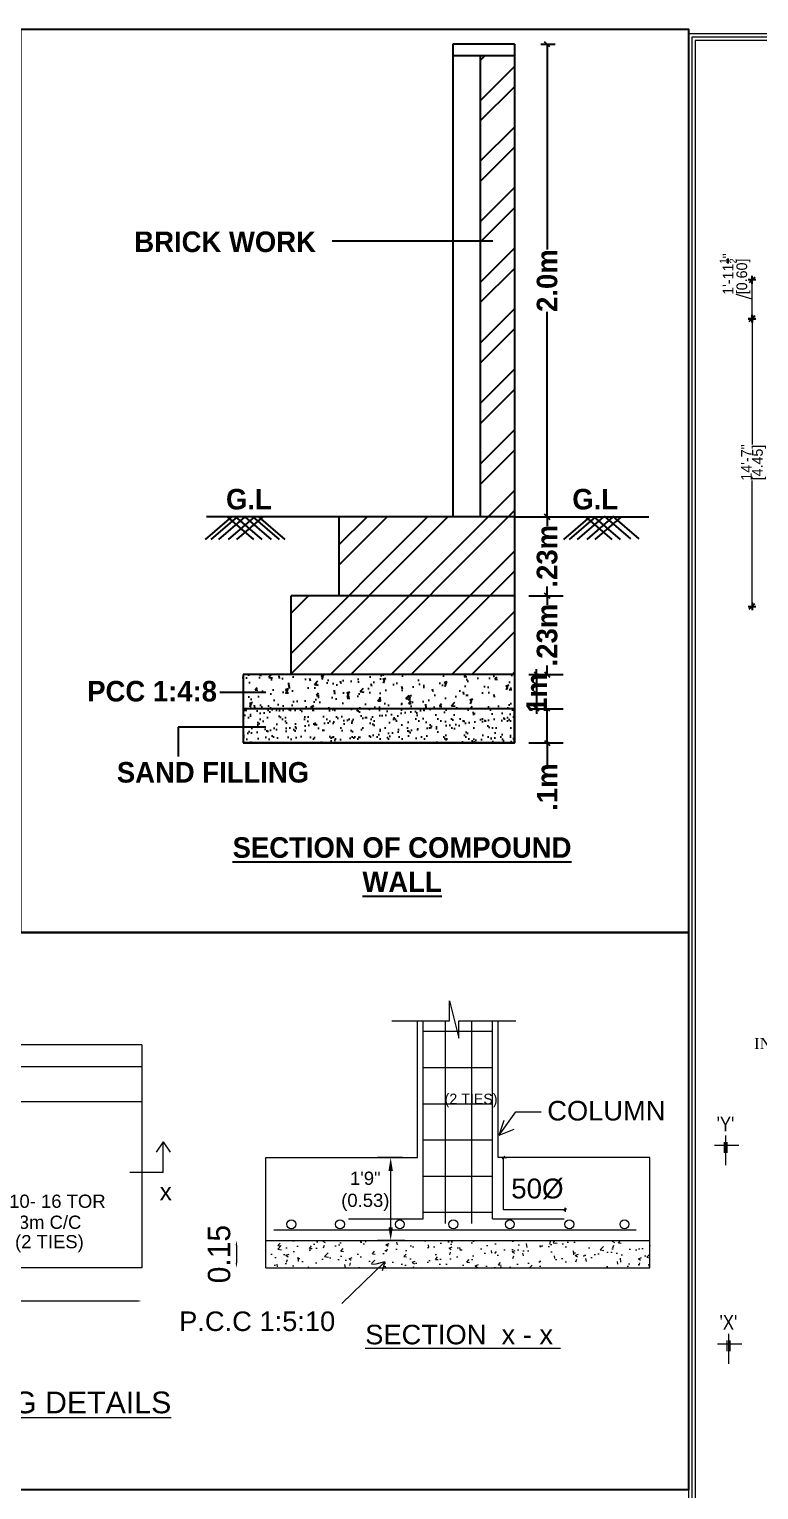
# Model space of a CAD drawing. Header units: metres. Extents: x -1560488.3 to -1560394.4, y 43534.5 to 43593.3.
# Drawn here: x -1560436.24 to -1560427.99, y 43548.1 to 43564.61 of the extents above; entities that cross this region are included whole.
import ezdxf

# ---------------------------------------------------------------- set-up
doc = ezdxf.new("R2010")
doc.units = ezdxf.units.M
doc.header["$LTSCALE"] = 750
doc.header["$MEASUREMENT"] = 0
doc.header["$PDMODE"] = 35
doc.header["$PDSIZE"] = 50
doc.linetypes.add('HIDDEN', pattern=[0.375, 0.25, -0.125])
doc.layers.get('0').update_dxf_attribs({"lineweight": 5})
doc.layers.get('Defpoints').update_dxf_attribs({"lineweight": 0})
for name, color, linetype, lineweight in [('column', 242, 'Continuous', 25), ('PLINTH BEAM', 5, 'Continuous', 30), ('TEXT', 2, 'Continuous', 20)]:
    doc.layers.add(name, color=color, linetype=linetype, lineweight=lineweight)
for name, color, linetype in [('DIM', 9, 'Continuous'), ('ELEV', 4, 'Continuous'), ('LINE', 7, 'Continuous'), ('TEX', 6, 'Continuous')]:
    doc.layers.add(name, color=color, linetype=linetype)
doc.styles.add('bold', font='GOTHICB.TTF')
doc.styles.add('BOUND1', font='times.ttf')
doc.styles.add('HANDWRITE', font='ARIALN.TTF')
doc.styles.add('outer', font='BKANT.TTF')
doc.styles.add('ram', font='romai___.ttf')
doc.styles.add('regular', font='arial.ttf')
doc.styles.get("Standard").update_dxf_attribs({"font": 'arial.ttf'})
doc.styles.add('V4', font='BKANT.TTF')
doc.dimstyles.new('APP', dxfattribs={"dimscale": 0, "dimtxt": 9, "dimasz": 4.5, "dimexe": 0.18, "dimexo": 0.0625, "dimgap": 2, "dimtad": 0, "dimlfac": 0.0254, "dimzin": 4, "dimdsep": 46, "dimtxsty": 'HANDWRITE', "dimblk1": 'OBLIQUE', "dimblk2": 'OBLIQUE', "dimsah": 1, "dimcen": 0.09, "dimse1": 1, "dimse2": 1, "dimadec": 0, "dimazin": 0, "dimtfac": 1, "dimtmove": 0, "dimatfit": 3, "dimldrblk": 'OBLIQUE', "dimfxl": 0, "dimtolj": 1, "dimtzin": 0, "dimarcsym": 0})
doc.dimstyles.new('Banu', dxfattribs={"dimtxt": 0.3, "dimasz": 0.1905, "dimexe": 1, "dimexo": 1, "dimgap": 0.1, "dimtad": 1, "dimzin": 1, "dimdsep": 46, "dimtxsty": 'outer', "dimcen": 0.15, "dimdle": 1, "dimse1": 1, "dimse2": 1, "dimclrd": 256, "dimclre": 256, "dimclrt": 256, "dimadec": 0, "dimazin": 0, "dimtfac": 1, "dimtix": 1, "dimtmove": 1, "dimatfit": 0, "dimfxl": 0, "dimtolj": 1, "dimtzin": 0, "dimlwd": -1, "dimlwe": -1, "dimarcsym": 0})
doc.dimstyles.new('Meter-1', dxfattribs={"dimscale": 0, "dimtxt": 60, "dimasz": 18, "dimexe": 0.18, "dimexo": 0.0625, "dimgap": 2, "dimtad": 0, "dimlfac": 0.0254, "dimzin": 4, "dimdsep": 46, "dimtxsty": 'bold', "dimblk1": 'OBLIQUE', "dimblk2": 'OBLIQUE', "dimsah": 1, "dimcen": 0.05, "dimclrd": 5, "dimclre": 5, "dimclrt": 6, "dimadec": 0, "dimazin": 0, "dimtfac": 1, "dimtmove": 0, "dimatfit": 3, "dimldrblk": 'OBLIQUE', "dimfxl": 0, "dimtolj": 1, "dimtzin": 0, "dimarcsym": 0})

# ---------------------------------------------------------------- blocks, each defined once
blk = doc.blocks.new('_Oblique')
at = {"color": 0, "linetype": 'ByBlock', "lineweight": -2}
blk.add_line((-0.5, -0.5), (0.5, 0.5), dxfattribs=at)
blk = doc.blocks.new('*D101')
at = {"layer": 'Defpoints', "color": 0}
for p in [(213910.5546272027, -34895.49599210529), (214065.0359516187, -34895.49599210529), (214073.5690708181, -35015.49599210529)]:
    blk.add_point(p, dxfattribs=at)
at = {"layer": 'PLINTH BEAM', "color": 5, "linetype": 'Continuous', "lineweight": -2, "ltscale": 15}
for p, q in [((214059.0359516187, -34895.49599210529), (214065.2159516188, -34895.49599210529)), ((214065.0359516187, -35015.49599210529), (214065.0359516187, -34895.49599210529)), ((214071.0359516187, -35015.49599210529), (214064.8559516187, -35015.49599210529)), ((214065.0359516187, -35015.49599210529), (214065.0359516187, -35091.67819291598))]:
    blk.add_line(p, q, dxfattribs=at)
at = {"layer": 'PLINTH BEAM', "color": 5, "lineweight": -2, "xscale": 18, "yscale": 18, "zscale": 18}
for p, rotation in [((214065.0359516187, -34895.49599210529), 90), ((214065.0359516187, -35015.49599210529), 270)]:
    blk.add_blockref('_Oblique', p, dxfattribs=dict(at, rotation=rotation))
at = {"layer": 'PLINTH BEAM', "color": 6, "lineweight": 25, "insert": (214065.0359516187, -35169.70547804558), "char_height": 72, "attachment_point": 5, "rotation": 90, "style": 'bold'}
blk.add_mtext('\\A1;.1m', dxfattribs=at)
blk = doc.blocks.new('*D102')
at = {"layer": 'Defpoints', "color": 0}
for p in [(214046.0425704538, -34499.4959921053), (214065.2159516188, -34499.4959921053), (214046.0425704538, -34775.49599210529)]:
    blk.add_point(p, dxfattribs=at)
at = {"layer": 'PLINTH BEAM', "color": 5, "linetype": 'Continuous', "lineweight": -2, "ltscale": 15}
for p, q in [((214059.2159516187, -34499.4959921053), (214065.3959516187, -34499.4959921053)), ((214065.2159516188, -34499.4959921053), (214065.2159516188, -34531.49872061826)), ((214059.2159516187, -34775.49599210529), (214065.3959516187, -34775.49599210529)), ((214065.2159516188, -34775.49599210529), (214065.2159516188, -34743.4932635923))]:
    blk.add_line(p, q, dxfattribs=at)
at = {"layer": 'PLINTH BEAM', "color": 5, "lineweight": -2, "xscale": 18, "yscale": 18, "zscale": 18}
for p, rotation in [((214065.2159516188, -34499.4959921053), 90), ((214065.2159516188, -34775.49599210529), 270)]:
    blk.add_blockref('_Oblique', p, dxfattribs=dict(at, rotation=rotation))
at = {"layer": 'PLINTH BEAM', "color": 6, "lineweight": 25, "insert": (214065.2159516188, -34637.4959921053), "char_height": 72, "attachment_point": 5, "rotation": 90, "style": 'bold'}
blk.add_mtext('\\A1;.23m', dxfattribs=at)
blk = doc.blocks.new('*D103')
at = {"layer": 'Defpoints', "color": 0}
for p in [(214046.0425704538, -34223.4959921053), (214065.2159516188, -34223.4959921053), (214046.0425704538, -34499.4959921053)]:
    blk.add_point(p, dxfattribs=at)
at = {"layer": 'PLINTH BEAM', "color": 5, "linetype": 'Continuous', "lineweight": -2, "ltscale": 15}
for p, q in [((214059.2159516187, -34223.4959921053), (214065.3959516187, -34223.4959921053)), ((214065.2159516188, -34223.4959921053), (214065.2159516188, -34255.49872061826)), ((214065.2159516188, -34499.4959921053), (214065.2159516188, -34467.4932635923)), ((214059.2159516187, -34499.4959921053), (214065.3959516187, -34499.4959921053))]:
    blk.add_line(p, q, dxfattribs=at)
at = {"layer": 'PLINTH BEAM', "color": 5, "lineweight": -2, "xscale": 18, "yscale": 18, "zscale": 18}
for p, rotation in [((214065.2159516188, -34223.4959921053), 90), ((214065.2159516188, -34499.4959921053), 270)]:
    blk.add_blockref('_Oblique', p, dxfattribs=dict(at, rotation=rotation))
at = {"layer": 'PLINTH BEAM', "color": 6, "lineweight": 25, "insert": (214065.2159516188, -34361.49599210529), "char_height": 72, "attachment_point": 5, "rotation": 90, "style": 'bold'}
blk.add_mtext('\\A1;.23m', dxfattribs=at)
blk = doc.blocks.new('*D104')
at = {"layer": 'Defpoints', "color": 0}
for p in [(214046.0425704538, -32568.33584108991), (214065.2159516188, -32568.33584108991), (214046.0425704538, -34223.4959921053)]:
    blk.add_point(p, dxfattribs=at)
at = {"layer": 'PLINTH BEAM', "color": 5, "linetype": 'Continuous', "lineweight": -2, "ltscale": 15}
for p, q in [((214059.2159516187, -32568.33584108991), (214065.3959516187, -32568.33584108991)), ((214065.2159516188, -32568.33584108991), (214065.2159516188, -33286.8245114134)), ((214065.2159516188, -34223.4959921053), (214065.2159516188, -33505.00732178177)), ((214059.2159516187, -34223.4959921053), (214065.3959516187, -34223.4959921053))]:
    blk.add_line(p, q, dxfattribs=at)
at = {"layer": 'PLINTH BEAM', "color": 5, "lineweight": -2, "xscale": 18, "yscale": 18, "zscale": 18}
for p, rotation in [((214065.2159516188, -32568.33584108991), 90), ((214065.2159516188, -34223.4959921053), 270)]:
    blk.add_blockref('_Oblique', p, dxfattribs=dict(at, rotation=rotation))
at = {"layer": 'PLINTH BEAM', "color": 6, "lineweight": 25, "insert": (214065.2159516188, -33395.91591659759), "char_height": 72, "attachment_point": 5, "rotation": 90, "style": 'bold'}
blk.add_mtext('\\A1;2.0m', dxfattribs=at)
blk = doc.blocks.new('*D105')
at = {"layer": 'Defpoints', "color": 0}
for p in [(214065.3959516187, -34775.49599210529), (214028.0876729085, -34895.49599210529), (214065.3959516187, -34895.49599210529)]:
    blk.add_point(p, dxfattribs=at)
at = {"layer": 'PLINTH BEAM', "color": 5, "linetype": 'Continuous', "lineweight": -2, "ltscale": 15}
for p, q in [((214034.0876729085, -34775.49599210529), (214027.9076729085, -34775.49599210529)), ((214028.0876729085, -34775.49599210529), (214028.0876729085, -34757.4959921053)), ((214028.0876729085, -34775.49599210529), (214028.0876729085, -34895.49599210529)), ((214034.0876729085, -34895.49599210529), (214027.9076729085, -34895.49599210529)), ((214028.0876729085, -34895.49599210529), (214028.0876729085, -34913.4959921053))]:
    blk.add_line(p, q, dxfattribs=at)
at = {"layer": 'PLINTH BEAM', "color": 5, "lineweight": -2, "xscale": 18, "yscale": 18, "zscale": 18}
for p, rotation in [((214028.0876729085, -34775.49599210529), 270), ((214028.0876729085, -34895.49599210529), 90)]:
    blk.add_blockref('_Oblique', p, dxfattribs=dict(at, rotation=rotation))
at = {"layer": 'PLINTH BEAM', "color": 6, "lineweight": 25, "insert": (214028.0876729085, -34840.35325520587), "char_height": 72, "attachment_point": 5, "rotation": 90, "style": 'bold'}
blk.add_mtext('\\A1;1m', dxfattribs=at)
blk = doc.blocks.new('T')
at = {"layer": 'DIM', "color": 4}
for p, q in [((-1, 4.547e-13), (1, 4.547e-13)), ((0.7071067811857576, -0.7071067811862122), (-0.7071067811866669, 0.7071067811871217)), ((0, -0.9999999999995453), (0, 1.000000000000454))]:
    blk.add_line(p, q, dxfattribs=at)
blk = doc.blocks.new('*D109')
at = {"layer": 'Defpoints', "color": 0}
for p in [(315709.0657146806, -10326.61511002946), (315776.1625228508, -10326.61511002946), (315760.4248179329, -10501.69707724257)]:
    blk.add_point(p, dxfattribs=at)
at = {"layer": 'DIM', "color": 2, "lineweight": -2}
for p, q in [((315709.0657146806, -10329.01511002946), (315709.0657146806, -10403.25697323227)), ((315709.0657146806, -10499.29707724257), (315709.0657146806, -10425.05521403976))]:
    blk.add_line(p, q, dxfattribs=at)
at = {"layer": 'DIM', "color": 2, "lineweight": -2, "xscale": 2.399999999999999, "yscale": 2.399999999999999, "zscale": 2.399999999999999}
for p, rotation in [((315709.0657146806, -10326.61511002946), 90), ((315709.0657146806, -10501.69707724257), 270)]:
    blk.add_blockref('T', p, dxfattribs=dict(at, rotation=rotation))
at = {"layer": 'DIM', "color": 7, "char_height": 6.5, "attachment_point": 5, "rotation": 90, "style": 'V4'}
for s, insert in [('\\A1;14\'-7"', (315705.660105452, -10414.15609363597)), ('\\A1;[4.45]', (315713.3593916813, -10414.15609363597))]:
    blk.add_mtext(s, dxfattribs=dict(at, insert=insert))
blk = doc.blocks.new('*D110')
at = {"layer": 'Defpoints', "color": 0}
for p in [(315709.0657146806, -10303.00855265241), (315776.1625228508, -10303.00855265241), (315776.1625228508, -10326.61511002946)]:
    blk.add_point(p, dxfattribs=at)
at = {"layer": 'DIM', "color": 2, "lineweight": -2}
for p, q in [((315699.5370094415, -10311.9532197692), (315699.5370094415, -10311.7732197692)), ((315709.0657146806, -10314.81183134093), (315699.5370094415, -10311.9532197692)), ((315709.0657146806, -10324.21511002946), (315709.0657146806, -10305.40855265241))]:
    blk.add_line(p, q, dxfattribs=at)
at = {"layer": 'DIM', "color": 2, "lineweight": -2, "xscale": 2.399999999999999, "yscale": 2.399999999999999, "zscale": 2.399999999999999}
for p, rotation in [((315709.0657146806, -10303.00855265241), 90), ((315709.0657146806, -10326.61511002946), 270)]:
    blk.add_blockref('T', p, dxfattribs=dict(at, rotation=rotation))
at = {"layer": 'DIM', "color": 7, "char_height": 6.5, "attachment_point": 5, "rotation": 90, "style": 'V4'}
for s, insert in [('\\A1;1\'-11{\\H0.650000x;\\S1/2;}"', (315694.5269812031, -10299.47006187441)), ('\\A1;[0.60]', (315703.8306864422, -10300.8740993654))]:
    blk.add_mtext(s, dxfattribs=dict(at, insert=insert))
blk = doc.blocks.new('*D114')
at = {"color": 3, "lineweight": -2}
blk.add_line((-56.04943537525834, 10.09284076266447), (-56.04943537525834, 1.517500342095285), dxfattribs=at)
at = {"color": 3}
for points in [[(-56.08118537525836, 10.09284076266447), (-56.01768537525835, 10.09284076266447), (-56.04943537525834, 10.28334076266447)], [(-56.08118537525836, 1.517500342095285), (-56.01768537525835, 1.517500342095285), (-56.04943537525834, 1.327000342095288)]]:
    blk.add_solid(points, dxfattribs=at)
at = {"layer": 'Defpoints', "color": 0}
for p in [(-54.28168851090598, 10.28334076266447), (-56.04943537525834, 1.327000342095288), (-54.28168851090598, 1.327000342095289)]:
    blk.add_point(p, dxfattribs=at)
at = {"color": 7, "insert": (-56.60164280342931, 5.805170552379893), "char_height": 0.9, "attachment_point": 5, "rotation": 90, "style": 'outer'}
blk.add_mtext('\\A1;B', dxfattribs=at)
blk = doc.blocks.new('*D115')
at = {"color": 3, "lineweight": -2}
blk.add_line((-54.83120517481864, -0.0070428504072879), (-39.77011687468923, -0.0070428504072879), dxfattribs=at)
at = {"color": 3}
for points in [[(-54.83120517481864, 0.0247071495927121), (-54.83120517481864, -0.0387928504072879), (-55.02170517481864, -0.0070428504072879)], [(-39.77011687468923, 0.0247071495927121), (-39.77011687468923, -0.0387928504072879), (-39.57961687468923, -0.0070428504072879)]]:
    blk.add_solid(points, dxfattribs=at)
at = {"layer": 'Defpoints', "color": 0}
for p in [(-55.02170517481864, 1.897386407178144), (-39.57961687468923, 1.897386407178144), (-39.57961687468923, -0.0070428504072879)]:
    blk.add_point(p, dxfattribs=at)
at = {"color": 7, "insert": (-47.30066102475394, 0.5464259652899793), "char_height": 0.9, "attachment_point": 5, "style": 'outer'}
blk.add_mtext('\\A1;L', dxfattribs=at)
blk = doc.blocks.new('*D116')
at = {"color": 3, "lineweight": -2}
blk.add_line((-35.774060188036, 2.234268352565023), (-35.774060188036, 1.517500342095285), dxfattribs=at)
at = {"color": 3}
for points in [[(-35.80581018803599, 2.234268352565023), (-35.742310188036, 2.234268352565023), (-35.774060188036, 2.424768352565024)], [(-35.80581018803599, 1.517500342095285), (-35.742310188036, 1.517500342095285), (-35.774060188036, 1.327000342095288)]]:
    blk.add_solid(points, dxfattribs=at)
at = {"layer": 'Defpoints', "color": 0}
for p in [(-33.78231034288184, 2.424768352565024), (-35.774060188036, 1.327000342095288), (-32.79407656798142, 1.327000342095289)]:
    blk.add_point(p, dxfattribs=at)
at = {"color": 7, "insert": (-36.4662812476411, 1.87588434732288), "char_height": 0.9, "attachment_point": 5, "rotation": 90, "style": 'outer'}
blk.add_mtext('\\A1;0.15', dxfattribs=at)
blk = doc.blocks.new('Z$W@#487E1E0F')
at = {"layer": 'PLINTH BEAM', "linetype": 'ByBlock', "lineweight": 25, "ltscale": 15}
h = blk.add_hatch(dxfattribs=at)
h.set_pattern_fill('ANSI32', color=0, scale=400, style=0)
h.set_pattern_definition([(45, (-235083.8137521394, 270.2488976245731), (-106.0660171779821, 106.0660171779821), []), (45, (-235013.1030741394, 270.2488976245731), (-106.0660171779821, 106.0660171779821), [])])
h.paths.add_polyline_path([(-3315.37671037804, -124.1414150791024), (-4098.569191948715, -124.1414150791024), (-4098.569191948715, -400.1414150791023), (-3315.37671037804, -400.1414150791023)])
h.paths.add_polyline_path([(-3315.37671037804, 151.8585849208975), (-3930.636261053616, 151.8585849208975), (-3930.636261053616, -124.1414150791024), (-3315.37671037804, -124.1414150791024)])
h.paths.add_polyline_path([(-3315.37671037804, 1767.216665355976), (-3435.376710378041, 1767.216665355976), (-3435.376710378041, 151.8585849208975), (-3315.37671037804, 151.8585849208975)])
h = blk.add_hatch(dxfattribs=at)
h.set_pattern_fill('AR-CONC', color=0, scale=15, style=0)
h.set_pattern_definition([(50, (-235083.8137521394, 270.2488976245731), (107.589027390113, -9.412820247389265), [11.25, -123.75]), (355, (-235083.8137521394, 270.2488976245731), (-20.81270004195, 112.8288200550017), [9, -99]), (100.4514, (-235074.8480001394, 269.464496624576), (86.77640725710323, 103.415931309143), [9.561028499999956, -105.1713167999996]), (46.18419999999999, (-235083.8137521394, 300.2488976245731), (160.0861572938466, -24.82785214935271), [16.875, -185.625]), (96.63559999999995, (-235070.4732403894, 298.179901574571), (140.1994058323055, 146.1176806350662), [14.34154319999995, -157.7569499999992]), (351.1842000000001, (-235083.8137521394, 300.2488976245731), (140.1992917700441, 146.1177901387987), [13.5, -148.5]), (21, (-235068.8137521395, 292.7488976245731), (89.53605781776925, -60.39283359980082), [11.25, -123.75]), (326, (-235068.8137521395, 292.7488976245731), (36.49729978823726, 108.7725067570279), [9, -99]), (71.45140000000002, (-235061.3524171894, 287.7161567245712), (126.0333942872235, 48.37957450649287), [9.5610285, -105.1713168]), (37.50000000000001, (-235083.8137521394, 270.2488976245731), (1.8239782975936, 49.93407807469672), [0, -97.8, 0, -100.5, 0, -99.375]), (7.499999999999999, (-235083.8137521394, 270.2488976245731), (39.46043061632229, 59.16175678235403), [0, -57.3, 0, -95.55, 0, -37.875]), (327.5, (-235117.2637521394, 270.2488976245731), (80.07336542586135, -3.383230760156968), [0, -37.5, 0, -117, 0, -155.25]), (317.5, (-235132.2637521394, 270.2488976245731), (87.47792540135794, 15.01574734984764), [0, -48.75, 0, -77.69999999999997, 0, -110.25])])
h.paths.add_polyline_path([(-3315.37671037804, -400.1414150791023), (-4266.502122843813, -400.1414150791023), (-4266.502122843813, -520.1414150791024), (-3315.37671037804, -520.1414150791024)])
h = blk.add_hatch(dxfattribs=at)
h.set_pattern_fill('AR-SAND', color=0, scale=25, style=0)
h.set_pattern_definition([(37.50000000000001, (-235083.8137521394, 270.2488976245731), (-1.574833952740203, 48.17059422532897), [0, -38, 0, -42.5, 0, -40.625]), (7.499999999999999, (-235083.8137521394, 270.2488976245731), (44.24441763169318, 70.5536516307435), [0, -20.5, 0, -34.25, 0, -13.125]), (327.5, (-235114.5637521394, 270.2488976245731), (77.85354654378737, 0.1414763384241124), [0, -12.5, 0, -45, 0, -58.75]), (317.5, (-235114.5637521394, 270.2488976245731), (75.15316511430731, 21.94188912335623), [0, -6.25, 0, -29.5, 0, -33.75])])
h.paths.add_polyline_path([(-3315.37671037804, -520.1414150791024), (-4266.502122843813, -520.1414150791024), (-4266.502122843813, -640.1414150791024), (-3315.37671037804, -640.1414150791024)])
at = {"layer": 'PLINTH BEAM', "color": 0, "linetype": 'ByBlock', "lineweight": 25, "ltscale": 15}
for p, q in [((-3315.37671037804, 1807.018735936282), (-3531.973064198596, 1807.018735936282)), ((-3531.973064198596, 1807.018735936282), (-3531.973064198596, 1767.216665355976)), ((-3315.37671037804, 1807.018735936282), (-3315.37671037804, -640.1414150791024)), ((-3222.554146671843, 1807.018735936282), (-3173.348069141357, 1807.018735936282)), ((-3315.37671037804, 1767.216665355976), (-3531.973064198596, 1767.216665355976)), ((-3435.376710378041, 1767.216665355976), (-3435.376710378041, 151.8585849208975)), ((-3391.848692561704, 1117.726133554846), (-3954.444609531871, 1117.726133554846)), ((-3000.652329255361, 154.7009091787258), (-2908.51661678133, 75.26261147065087)), ((-2971.783602124895, 154.7009091787258), (-2879.647889650922, 75.26261147065087)), ((-4307.426992395136, 151.8585849208975), (-4399.562704869139, 72.42028721282259)), ((-3930.636261053616, 151.8585849208975), (-4394.538738695643, 151.8585849208975)), ((-4287.795030750422, 151.8585849208975), (-4379.930743224394, 72.42028721282259)), ((-4260.081560510327, 151.8585849208975), (-4352.21727298433, 72.42028721282259)), ((-4322.438984405249, 151.8585849208975), (-4230.303271931219, 72.42028721282259)), ((-4226.592863745871, 151.8585849208975), (-4318.728576219871, 72.42028721282259)), ((-4293.570257274782, 151.8585849208975), (-4201.43454480081, 72.42028721282259)), ((-4197.724136615433, 151.8585849208975), (-4289.859849089406, 72.42028721282259)), ((-4260.081560510327, 151.8585849208975), (-4167.945848036324, 72.42028721282259)), ((-4232.368090270234, 151.8585849208975), (-4140.232377796259, 72.42028721282259)), ((-4212.736128625517, 151.8585849208975), (-4120.600416151516, 72.42028721282259)), ((-3315.37671037804, 151.8585849208975), (-3930.636261053616, 151.8585849208975)), ((-3930.636261053616, 151.8585849208975), (-3930.636261053616, -124.1414150791024)), ((-3315.37671037804, 151.8585849208975), (-2844.983874341327, 151.8585849208975)), ((-3051.056555928139, 152.5692609447505), (-3143.192268402141, 73.1309632366756)), ((-3031.424594283424, 152.5692609447505), (-3123.560306757398, 73.1309632366756)), ((-3003.71112404333, 152.5692609447505), (-3095.846836517332, 73.1309632366756)), ((-3066.068547938252, 152.5692609447505), (-2973.93283546422, 73.1309632366756)), ((-2970.222427278874, 152.5692609447505), (-3062.358139752876, 73.1309632366756)), ((-3037.199820807786, 152.5692609447505), (-2945.064108333813, 73.1309632366756)), ((-2941.353700148436, 152.5692609447505), (-3033.48941262241, 73.1309632366756)), ((-3315.37671037804, -124.1414150791024), (-4098.569191948715, -124.1414150791024)), ((-4098.569191948715, -400.1414150791023), (-4098.569191948715, -124.1414150791024)), ((-3265.05669736321, -124.1414150791024), (-3144.688189356617, -124.1414150791024)), ((-3315.37671037804, -400.1414150791023), (-4266.502122843813, -400.1414150791023)), ((-4266.502122843813, -400.1414150791023), (-4266.502122843813, -640.1414150791024)), ((-3265.05669736321, -400.1414150791023), (-3144.688189356559, -400.1414150791023)), ((-4187.403991081954, -463.2354375832727), (-4347.732289785024, -463.2354375832727)), ((-3315.37671037804, -520.1414150791024), (-4266.502122843813, -520.1414150791024)), ((-3265.056697363238, -520.1414150791024), (-3144.688189356617, -520.1414150791024)), ((-4187.403991081954, -584.2088952940903), (-4494.068563102948, -584.2088952940903)), ((-4494.068563102948, -584.2088952940903), (-4494.068563102948, -687.4404804901932)), ((-3315.37671037804, -640.1414150791024), (-4266.502122843813, -640.1414150791024)), ((-3265.05669736321, -640.1414150791024), (-3144.688189356559, -640.1414150791024))]:
    blk.add_line(p, q, dxfattribs=at)
at = {"layer": 'PLINTH BEAM', "color": 0, "linetype": 'HIDDEN', "lineweight": 25, "ltscale": 15}
blk.add_line((-3531.973064198596, 1767.216665355976), (-3531.973064198596, 151.8585849208975), dxfattribs=at)
at = {"layer": 'PLINTH BEAM', "color": 0, "linetype": 'ByBlock', "lineweight": 25, "ltscale": 15}
blk.add_lwpolyline([(-4266.502122843813, -640.1414150791024), (-3315.37671037804, -640.1414150791024), (-3315.37671037804, -520.1414150791024), (-4266.502122843813, -520.1414150791024)], close=True, dxfattribs=at)
at = {"layer": 'TEX', "color": 3, "lineweight": -3, "ltscale": 15, "char_height": 72, "width": 1372.689392027548, "attachment_point": 5, "style": 'bold'}
for s, insert in [('BRICK WORK', (-4329.579690136015, 1114.858379589183)), ('G.L', (-4246.338216218865, 213.4121885148634)), ('G.L', (-3032.630206032656, 213.4121885148634)), ('PCC 1:4:8', (-4585.524725912605, -459.1921380891944)), ('SAND FILLING', (-4372.089708551532, -743.3218338202933)), ('{\\LSECTION OF COMPOUND WALL}', (-3709.519594143932, -1066.258851517021))]:
    blk.add_mtext(s, dxfattribs=dict(at, insert=insert))
at = {"layer": 'PLINTH BEAM', "color": 0, "linetype": 'ByBlock', "lineweight": 25, "ltscale": 15}
for base, p1, p2, text, picture, middle in [((-3200.913927371818, 1807.018735936282), (-3220.087308536721, 151.8585849208975), (-3220.087308536721, 1807.018735936282), '2.0m', '*D104', (-3200.913927371818, 979.4386604285901)), ((-3200.913927371818, 151.8585849208975), (-3220.087308536721, -124.1414150791024), (-3220.087308536721, 151.8585849208975), '.23m', '*D103', (-3200.913927371818, 13.85858492089755)), ((-3200.913927371818, -124.1414150791024), (-3220.087308536693, -400.1414150791023), (-3220.087308536721, -124.1414150791024), '.23m', '*D102', (-3200.913927371818, -262.1414150791025))]:
    dim = blk.add_linear_dim(base=base, p1=p1, p2=p2, angle=270, text=text, dimstyle='Meter-1', override={"dimscale": 1, "dimtxt": 72, "dimfxl": 6, "dimfxlon": 1, "dimarcsym": 1}, dxfattribs=at)
    dim.commit()
    dim.dimension.update_dxf_attribs({"geometry": picture, "text_midpoint": middle, "insert": (-217266.1298789905, 34375.35457702618)})
for base, p1, p2, angle, text, picture, middle in [((-3238.042206081998, -520.1414150791024), (-3200.733927371825, -400.1414150791023), (-3200.733927371854, -520.1414150791024), 90, '1m', '*D105', (-3238.042206081998, -464.9986781796688)), ((-3201.093927371783, -520.1414150791024), (-3192.56080817242, -640.1414150791024), (-3355.575251787756, -520.1414150791024), 270, '.1m', '*D101', (-3201.093927371783, -794.3509010193884))]:
    dim = blk.add_linear_dim(base=base, p1=p1, p2=p2, angle=angle, text=text, dimstyle='Meter-1', override={"dimscale": 1, "dimtxt": 72, "dimfxl": 6, "dimfxlon": 1, "dimarcsym": 1}, dxfattribs=at)
    dim.commit()
    dim.dimension.update_dxf_attribs({"geometry": picture, "text_midpoint": middle, "dimtype": 128, "insert": (-217266.1298789905, 34375.35457702618)})
blk = doc.blocks.new('FVXV')
at = {"color": 2}
for points in [[(316681.5537733149, -10153.32988073869), (315670.4715330883, -10153.32988073871), (315670.4715330883, -11096.47377594781), (316681.5537733149, -11096.47377594779)], [(316679.5537733149, -10155.32988073869), (315672.4715330883, -10155.32988073871), (315672.4715330883, -11094.47377594781), (316679.5537733149, -11094.47377594779)], [(316677.5537733149, -10157.32988073869), (315674.4715330884, -10157.32988073871), (315674.4715330884, -11092.47377594781), (316677.5537733149, -11092.47377594779)]]:
    blk.add_lwpolyline(points, close=True, dxfattribs=at)
at = {"layer": 'TEXT'}
for p, q in [((315692.0221851779, -10827.84877713283), (315692.0221851779, -10834.28115885164)), ((315692.8723642387, -10823.72234909305), (315692.8723642387, -10841.92721798536)), ((315693.7225432998, -10827.84877713283), (315693.7225432998, -10834.28115885164)), ((315686.1840104762, -10829.71811263785), (315700.9987158924, -10829.71811263785)), ((315687.9828368652, -10950.49014747408), (315702.7975422814, -10950.49014747408)), ((315693.8210115668, -10948.62081196905), (315693.8210115668, -10955.05319368787)), ((315694.6711906277, -10944.4943839293), (315694.6711906277, -10962.6992528216)), ((315695.5213696888, -10948.62081196905), (315695.5213696888, -10955.05319368787))]:
    blk.add_line(p, q, dxfattribs=at)
for s, height, style, p in [('INLET from Sewage', 6.75, 'BOUND1', (315710.314610223, -10771.17277787805)), ("'Y'", 9, 'HANDWRITE', (315687.499765144, -10821.23598503508)), ("'X'", 9, 'HANDWRITE', (315689.2985915331, -10942.00801987132))]:
    blk.add_text(s, height=height, dxfattribs=dict(at, style=style)).set_placement(p)
at = {"layer": 'DIM'}
for base, p1, p2, override, picture, middle in [((315709.0657146806, -10303.00855265241), (315776.1625228508, -10326.61511002946), (315776.1625228508, -10303.00855265241), {"dimscale": 1, "dimtmove": 1}, '*D110', (315699.5370094415, -10311.68321976914)), ((315709.0657146806, -10326.61511002946), (315760.4248179329, -10501.69707724257), (315776.1625228508, -10326.61511002946), {"dimscale": 1}, '*D109', (315709.0657146806, -10414.15609363597))]:
    dim = blk.add_linear_dim(base=base, p1=p1, p2=p2, angle=90, dimstyle='APP', override=override, dxfattribs=at)
    dim.commit()
    dim.dimension.update_dxf_attribs({"geometry": picture, "text_midpoint": middle})
blk = doc.blocks.new('A$C48B22C00')
h = blk.add_hatch()
h.set_pattern_fill('AR-CONC', color=11, scale=0.1765158960934115, style=0)
h.set_pattern_definition([(50, (-432.7621099126989, 79.17226700019502), (1.266078238638957, -0.1107674933822748), [0.1323869220700585, -1.456256142770644]), (355, (-432.7621099126989, 79.17226700019502), (-0.2449181598685458, 1.327738685144727), [0.105909537656047, -1.165004914216514]), (100.4513999999997, (-432.6566033961134, 79.16303638383806), (1.021161019116959, 1.216970385691202), [0.1125115675501424, -1.237627281885059]), (46.18419999999999, (-432.7621099126989, 79.52529879237818), (1.883850100458278, -0.2921673713478483), [0.1985803831050881, -2.184384214155965]), (96.63559999999954, (-432.6051224202965, 79.50095141292377), (1.649828250150215, 1.719472888825975), [0.1687673566206842, -1.856440626280808]), (351.1842000000001, (-432.7621099126989, 79.52529879237818), (1.64982690789673, 1.719474177435938), [0.1588643064840706, -1.747507371324774]), (20.99999999999999, (-432.5855940165928, 79.43704084433966), (1.053635831891668, -0.7106863426992752), [0.1323869220700567, -1.456256142770619]), (326, (-432.5855940165928, 79.43704084433966), (0.4294902384740388, 1.280005100036228), [0.1059095376560469, -1.165004914216514]), (71.45140000000002, (-432.4977910682791, 79.37781692634279), (1.483126502020234, 0.5693175964421034), [0.1125115675501431, -1.237627281885071]), (37.50000000000001, (-432.7621099126989, 79.17226700019502), (0.021464077576978, 0.5876105691302307), [0, -1.150883642529042, 0, -1.182656503825856, 0, -1.16941781161885]), (7.499999999999998, (-432.7621099126989, 79.17226700019502), (0.4643595513648016, 0.6961993675265123), [0, -0.6742907230768317, 0, -1.12440625811503, 0, -0.4457026376358641]), (327.5, (-433.1557403609622, 79.17226700019502), (0.9422814567574076, -0.0398129339546601), [0, -0.4412897402335289, 0, -1.376823989528609, 0, -1.826939524566808]), (317.5, (-433.3322562570684, 79.17226700019502), (1.029416292707552, 0.1767012065980417), [0, -0.5736766623035875, 0, -0.9143523417638716, 0, -1.297391836286573])])
h.paths.add_polyline_path([(-34.59433598630131, 2.424768352594127), (-34.59433598630131, 1.327000342124392), (-19.15224768617189, 1.327000342124392), (-19.15224768617189, 2.424768352594127)])
at = {"color": 0}
for p, q in [((-27.21575548511464, 12.05501151865292), (-26.83906497946009, 10.55027960564302)), ((-27.21575548511464, 11.24890524060583), (-27.21575548511464, 12.05501151865292)), ((-29.52971159818117, 11.24890524060583), (-27.21575548511464, 11.24890524060583)), ((-28.49787217227277, 5.751319296676682), (-28.49787217227277, 11.24890524060583)), ((-28.26251764409244, 3.295304493604362), (-28.26251764409244, 11.24890524060583)), ((-27.36362669174559, 3.109389520123386), (-27.36362669174559, 11.24890524060583)), ((-26.83906497946009, 10.55027960564302), (-26.83906497946009, 11.24890524060583)), ((-26.83906497946009, 11.24890524060583), (-24.54653455555672, 11.24890524060583)), ((-26.3129091442097, 3.109389520123386), (-26.3129091442097, 11.24890524060583)), ((-25.48406602832256, 3.295304493604362), (-25.48406602832256, 11.24890524060583)), ((-25.24871150020044, 5.751319296676682), (-25.24871150020044, 11.24890524060583)), ((-28.26251764409244, 10.8271451578662), (-25.48406602832256, 10.8271451578662)), ((-39.57961687468923, 10.28334076266446), (-55.02409302862361, 10.28334076266446)), ((-55.02170517481864, 10.28334076266446), (-55.02170517481864, 1.327000342095288)), ((-39.57961687468923, 10.28334076266446), (-55.02170517481864, 10.28334076266446)), ((-39.57961687468923, 10.28334076266446), (-39.57961687468923, 1.327000342095288)), ((-39.57961687468923, 9.40076128219198), (-54.4687937531853, 9.40076128219198)), ((-54.13912569434614, 9.693690060336394), (-54.13912569434614, 2.336848563926194)), ((-52.72699852561345, 9.693690060336394), (-52.72699852561345, 2.336848563926194)), ((-28.26251764409244, 9.373116903011123), (-25.48406602832256, 9.373116903011123)), ((-39.57961687468923, 7.988634113459282), (-54.4687937531853, 7.988634113459282)), ((-28.26251764409244, 7.919088648112393), (-25.48406602832256, 7.919088648141496)), ((-25.20987844542833, 6.647873562240874), (-24.54648220620584, 7.590664952342648)), ((-25.20987844542833, 6.647873562240874), (-25.00575715349987, 7.259413737560406)), ((-24.54648220620584, 7.590664952342648), (-23.52587438613409, 7.590664952342648)), ((-47.83555711887311, 6.678070006314101), (-47.83555711887311, 4.974769648576056)), ((-46.70907140726922, 6.678070006314101), (-46.70907140726922, 4.974769648576056)), ((-28.26251764409244, 6.465060393242763), (-25.48406602832256, 6.465060393242763)), ((-25.20987844542833, 6.647873562240874), (-24.61296054889681, 6.891463202050088)), ((-58.89933273184579, 6.387825021713523), (-59.18064362026053, 5.966426884934207)), ((-58.89933273184579, 5.158746946388871), (-58.89933273184579, 6.387825021713523)), ((-58.89933273184579, 6.387825021713523), (-58.61802184331462, 5.966426884934207)), ((-38.71608516422565, 6.387825021713523), (-38.99739605275681, 5.966426884934207)), ((-38.71608516422565, 5.158746946388871), (-38.71608516422565, 6.387825021713523)), ((-38.71608516422565, 6.387825021713523), (-38.43477427575272, 5.966426884934207)), ((-34.59433598630131, 1.327000342095288), (-34.59433598630131, 5.751319296676682)), ((-34.59433598630131, 5.751319296676682), (-28.49787217227277, 5.751319296676682)), ((-19.15224768617189, 5.751319296676682), (-25.24871150020044, 5.751319296676682)), ((-19.15224768617189, 1.327000342095288), (-19.15224768617189, 5.751319296676682)), ((-58.89933273184579, 5.158746946388871), (-57.56310483394191, 5.158746946388871)), ((-38.71608516422565, 5.158746946388871), (-40.05231306212954, 5.158746946388871)), ((-28.26251764409244, 5.011032138387688), (-25.48406602832256, 5.011032138387688)), ((-28.26251764409244, 3.557003883518062), (-25.48406602832256, 3.557003883518062)), ((-31.26698810182279, 3.295304493604362), (-28.26251764409244, 3.295304493604362)), ((-25.48406602832256, 3.295304493604362), (-22.59720017312793, 3.295304493604362)), ((-34.59433598630131, 2.424768352565024), (-19.15224768617189, 2.424768352565024)), ((-34.27145855949493, 2.853286424437555), (-19.7103343179333, 2.853286424437555)), ((-39.57961687468923, 1.327000342095288), (-55.02170517481864, 1.327000342095288)), ((-34.59433598630131, 1.327000342095288), (-19.15224768617189, 1.327000342095288)), ((-31.53568063629791, -0.1114483220549118), (-29.80467197683174, 1.564995693585385)), ((-29.80467197683174, 1.564995693585385), (-30.16540199407609, 1.468838253048033)), ((-29.80467197683174, 1.564995693585385), (-29.91233012697194, 1.20752944147216))]:
    blk.add_line(p, q, dxfattribs=at)
at = {"color": 1}
for p, q in [((-29.098972689535, 5.751319296676682), (-30.10541179060238, 5.751319296676682)), ((-24.90108872571727, 5.751319296676682), (-25.14424391946523, 5.751319296676682)), ((-24.98838683002396, 5.796203707960102), (-25.09382844326319, 5.706434885407816)), ((-25.04110763664357, 3.653266046505903), (-25.04110763664357, 5.751319296676682)), ((-25.04110763664357, 5.751319296676682), (-24.90108872571727, 5.751319296676682)), ((-29.57409998110961, 5.220007487169369), (-29.57409998110961, 2.956080162072339)), ((-22.56225787010044, 3.653266046505903), (-25.04110763664357, 3.653266046505903)), ((-22.50953706348082, 3.698150457774771), (-22.61497867677826, 3.608381635222484)), ((-22.56225787010044, 3.740281617287563), (-22.56225787010044, 3.577317814666912)), ((-22.56225787010044, 3.653266046505903), (-22.56225787010044, 3.740281617287563)), ((-28.99853907432407, 2.424768352565024), (-30.10541179060238, 2.424768352565024))]:
    blk.add_line(p, q, dxfattribs=at)
for p, q in [((-46.30423253320622, 3.73059082136433), (-47.27231426304205, 4.965545172719884)), ((-45.848820000072, 5.071623363841808), (-45.03832447499735, 4.101118856215633))]:
    blk.add_line(p, q)
at = {"color": 0}
for points in [[(-49.13224912720035, 6.913424534436218), (-45.41237939888378, 6.913424534436218), (-45.41237939888378, 4.730190644597768), (-49.13224912720035, 4.730190644597768)], [(-48.89689459907821, 6.678070006314101), (-45.6477339270059, 6.678070006314101), (-45.6477339270059, 4.965545172719884), (-48.89689459907821, 4.965545172719884)]]:
    blk.add_lwpolyline(points, close=True, dxfattribs=at)
for centre, radius in [((-48.80409427161793, 6.571991815177626), 0.1082857456170528), ((-47.7387034035637, 6.571991815177626), 0.1082857456170528), ((-46.81735715287504, 6.571991815177626), 0.1082857456170528), ((-45.74053425446618, 6.571991815177626), 0.1082857456170528), ((-48.77115283219609, 5.821807589531544), 0.1082857456170528), ((-45.75601967261172, 5.821807589531544), 0.1082857456170528), ((-48.80409427161793, 5.071623363841808), 0.1082857456170528), ((-47.7387034035637, 5.071623363841808), 0.1082857456170528), ((-46.81735715287504, 5.071623363841808), 0.1082857456170528), ((-45.74053425446618, 5.071623363841808), 0.1082857456170528), ((-33.56782425713027, 3.072798950383457), 0.1772536497112872), ((-31.61203152977396, 3.072798950383457), 0.1772536497112872), ((-29.20516469300493, 3.072798950383457), 0.1772536497112872), ((-27.05453870352358, 3.072798950383457), 0.1772536497112872), ((-24.78612370195333, 3.072798950383457), 0.1772536497112872), ((-22.39457289129496, 3.072798950383457), 0.1772536497112872), ((-20.17875941534294, 3.072798950383457), 0.1772536497112872)]:
    blk.add_circle(centre, radius, dxfattribs=at)
at = {"color": 1}
for points in [[(-29.66265194938751, 5.220007487169369), (-29.48554801288993, 5.220007487169369), (-29.57409998110961, 5.751319296676682)], [(-29.66265194938751, 2.956080162072339), (-29.48554801288993, 2.956080162072339), (-29.57409998110961, 2.424768352565024)]]:
    blk.add_solid(points, dxfattribs=at)
at = {"layer": 'ELEV', "color": 1}
blk.add_lwpolyline([(-60.76753274252403, 14.79897821770691), (-17.59800515585812, 14.79897821770691), (-17.59800515585812, -7.590185386415667), (-60.76753274252403, -7.590185386415667)], close=True, dxfattribs=at)
for s, p in [('0.38', (-47.59095460327807, 7.115000286594747)), ('0.20', (-50.92853592299508, 5.482505889458423)), ('10- 16 TOR', (-44.90786117123207, 3.735086866964138)), ('0.2(mm) TOR @ .23m C/C', (-50.84105037901307, 2.891326488579308)), ('(2 TIES)', (-44.67173627368174, 2.11133071271297))]:
    blk.add_text(s, height=0.5313118095227907).set_placement(p)
at = {"color": 0, "style": 'regular'}
for s, height, p in [('COLUMN', 0.7845150937484962, (-23.27993613743456, 7.244175817530503)), (' x ', 0.7060635843736459, (-58.57037311984459, 4.092226625569765)), (' x ', 0.7060635843736459, (-39.13410113618011, 4.035850910022872)), ('P.C.C 1:5:10', 0.7845150937484962, (-38.07549273455516, -1.213176648652279)), ('%%USECTION  x - x ', 0.7845150937484962, (-30.59703945252113, -1.747344665487159)), ('%%UPLAN', 0.7845150937484962, (-48.71736227197108, -2.255830425619476)), ('%%UCOLUMN & FOOTING DETAILS', 0.8716834374983286, (-56.11529051937395, -4.51716424033975))]:
    blk.add_text(s, height=height, dxfattribs=at).set_placement(p)
at = {"color": 3}
blk.add_text('50%%c  ', height=0.7969677142841859, dxfattribs=at).set_placement((-24.72906986443559, 4.111909242438287))
at = {"color": 0, "insert": (-27.40681182697881, 8.322177809419827), "char_height": 0.4277060066658466, "width": 5.343225764434198, "attachment_point": 1, "style": 'ram'}
blk.add_mtext('(2 TIES)', dxfattribs=at)
at = {"color": 3, "insert": (-30.59316626476357, 4.401273515006778), "char_height": 0.5313118095227907, "attachment_point": 5, "style": 'regular'}
blk.add_mtext('1\'9"\\P(0.53)', dxfattribs=at)
at = {"color": 1}
dim = blk.add_linear_dim(base=(-56.04943537525834, 1.327000342095288), p1=(-54.28168851090595, 10.28334076266446), p2=(-54.28168851090595, 1.327000342095288), angle=90, text='B', dimstyle='Banu', override={"dimtxt": 0.9, "dimfxl": 5.179999999999997, "dimfxlon": 1, "dimarcsym": 1}, dxfattribs=at)
dim.commit()
dim.dimension.update_dxf_attribs({"geometry": '*D114', "text_midpoint": (-56.60164280342931, 5.805170552379893)})
dim = blk.add_linear_dim(base=(-35.774060188036, 1.327000342095288), p1=(-33.78231034288183, 2.424768352565024), p2=(-32.79407656798139, 1.327000342095288), angle=90, text='0.15', dimstyle='Banu', override={"dimtxt": 0.9, "dimfxl": 5.179999999999997, "dimfxlon": 1, "dimarcsym": 1}, dxfattribs=at)
dim.commit()
dim.dimension.update_dxf_attribs({"geometry": '*D116', "text_midpoint": (-35.90492875990458, 1.87588434732288), "dimtype": 128})
dim = blk.add_linear_dim(base=(-39.57961687468923, -0.0070428504072879), p1=(-55.02170517481864, 1.897386407178144), p2=(-39.57961687468923, 1.897386407178144), text='L', dimstyle='Banu', override={"dimtxt": 0.9, "dimfxl": 5.179999999999997, "dimfxlon": 1, "dimarcsym": 1}, dxfattribs=at)
dim.commit()
dim.dimension.update_dxf_attribs({"geometry": '*D115', "text_midpoint": (-47.30066102475394, 0.5464259652899793)})

msp = doc.modelspace()

# ---------------------------------------------------------------- linework, layer by layer
at = {"layer": 'column'}
msp.add_lwpolyline([(-1560428.785312756, 43554.40450968836), (-1560436.336576003, 43554.40450968836), (-1560436.336576003, 43564.6122616124), (-1560428.785312756, 43564.6122616124)], close=True, dxfattribs=at)

# ---------------------------------------------------------------- block references
at = {"xscale": 0.0185683531887998, "yscale": 0.0185683531887998, "zscale": 0.0185683531887998}
msp.add_blockref('FVXV', (-1566290.266119486, 43753.08879855801), dxfattribs=at)
at = {"color": 3, "xscale": 0.2813738242874677, "yscale": 0.2813738242874677, "zscale": 0.2813738242874677}
msp.add_blockref('A$C48B22C00', (-1560423.833694746, 43550.2404645917), dxfattribs=at)
at = {"layer": 'LINE', "color": 1, "xscale": 0.0032268168714981, "yscale": 0.0032268168714981, "zscale": 0.0032268168714981}
msp.add_blockref('Z$W@#487E1E0F', (-1560420.05646592, 43558.6107112042), dxfattribs=at)

doc.saveas('drawing.dxf')
